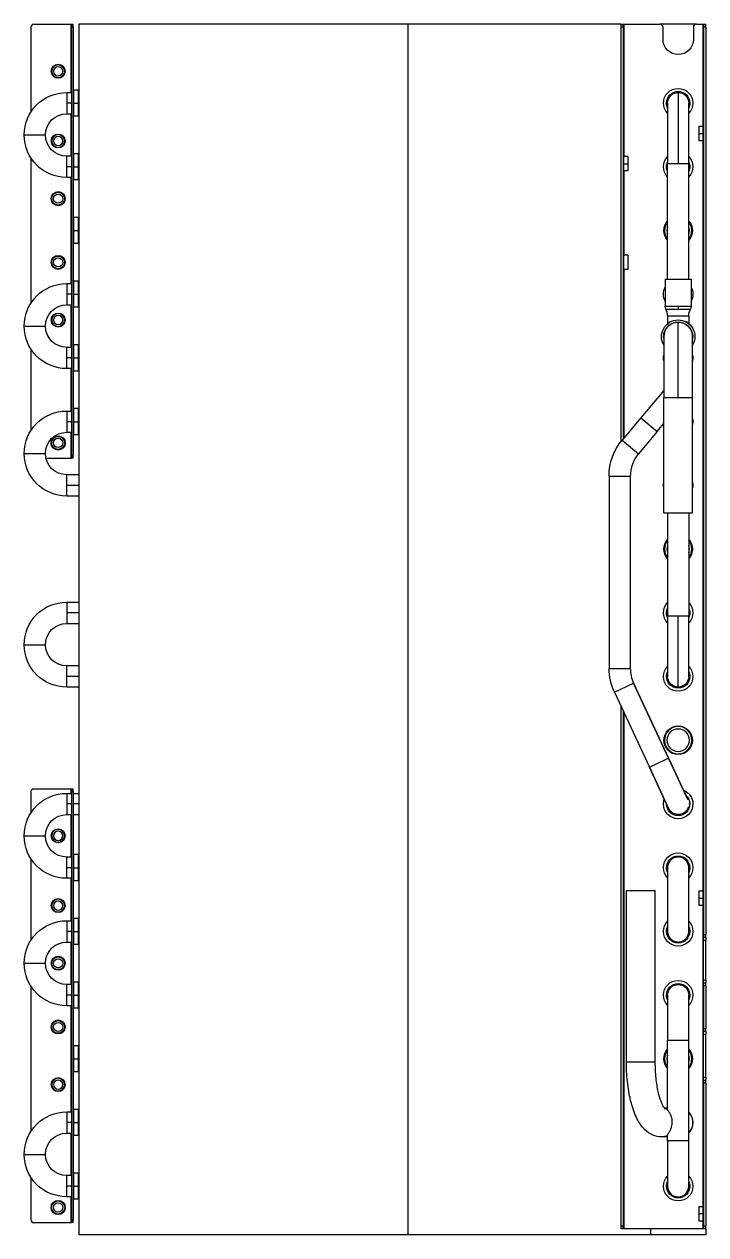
# Model space of a CAD drawing. Header units: millimetres. Extents: x 937859 to 970574, y 987894 to 996517.
# Drawn here: x 961294.5 to 961519.2, y 992176.9 to 992575.9 of the extents above; entities that cross this region are included whole.
import ezdxf

# ---------------------------------------------------------------- set-up
doc = ezdxf.new("R2010")
doc.units = ezdxf.units.MM
doc.header["$LTSCALE"] = 0.5
doc.layers.add('MD_Visible', color=7, linetype='Continuous', lineweight=25)
doc.layers.add('MD_Visible Narrow', color=7, linetype='Continuous', lineweight=25)

msp = doc.modelspace()

# ---------------------------------------------------------------- linework, layer by layer
at = {"layer": 'MD_Visible', "extrusion": (0, 1, 0)}
for p, q in [((961296.681, 992574.939), (961296.681, 992546.962)), ((961297.681, 992575.939), (961309.881, 992575.939)), ((961309.881, 992575.939), (961310.081, 992575.939)), ((961310.081, 992575.939), (961310.681, 992575.939)), ((961310.081, 992575.939), (961310.081, 992574.939)), ((961310.081, 992574.939), (961310.081, 992433.939)), ((961310.681, 992574.939), (961310.681, 992575.939)), ((961310.681, 992574.939), (961310.681, 992433.939)), ((961312.487, 992575.939), (961312.487, 992176.939)), ((961420.987, 992575.939), (961312.487, 992575.939)), ((961491.187, 992575.939), (961420.987, 992575.939)), ((961491.187, 992575.939), (961491.187, 992574.939)), ((961491.187, 992575.939), (961491.987, 992575.939)), ((961491.187, 992574.939), (961491.187, 992438.339)), ((961491.987, 992574.939), (961491.987, 992575.939)), ((961491.987, 992575.939), (961492.187, 992575.939)), ((961491.987, 992574.939), (961491.987, 992439.313)), ((961492.187, 992575.939), (961504.087, 992575.939)), ((961516.087, 992575.939), (961504.087, 992575.939)), ((961505.087, 992570.939), (961505.087, 992574.939)), ((961515.087, 992574.939), (961515.087, 992570.939)), ((961516.087, 992575.939), (961518.187, 992575.939)), ((961518.187, 992575.939), (961518.387, 992575.939)), ((961518.387, 992575.939), (961518.387, 992574.939)), ((961518.387, 992575.939), (961519.187, 992575.939)), ((961518.387, 992574.939), (961518.387, 992275.939)), ((961519.187, 992574.939), (961519.187, 992575.939)), ((961519.187, 992574.939), (961519.187, 992275.939)), ((961308.487, 992553.439), (961310.081, 992553.439)), ((961312.381, 992554.239), (961310.881, 992554.239)), ((961312.381, 992549.939), (961312.381, 992554.239)), ((961312.381, 992553.439), (961312.487, 992553.439)), ((961312.381, 992545.639), (961312.381, 992549.939)), ((961506.587, 992549.939), (961506.587, 992529.939)), ((961513.587, 992529.939), (961513.587, 992549.939)), ((961308.487, 992546.439), (961310.081, 992546.439)), ((961312.381, 992545.639), (961310.881, 992545.639)), ((961312.381, 992546.439), (961312.487, 992546.439)), ((961516.887, 992542.289), (961516.887, 992539.939)), ((961516.887, 992542.289), (961518.187, 992542.289)), ((961516.887, 992539.939), (961516.887, 992537.589)), ((961516.887, 992537.589), (961518.187, 992537.589)), ((961312.381, 992533.239), (961310.881, 992533.239)), ((961312.381, 992528.939), (961312.381, 992533.239)), ((961296.681, 992531.916), (961296.681, 992483.962)), ((961310.081, 992532.439), (961308.487, 992532.439)), ((961312.487, 992532.439), (961312.381, 992532.439)), ((961312.381, 992524.639), (961312.381, 992528.939)), ((961493.487, 992532.289), (961492.187, 992532.289)), ((961493.487, 992532.289), (961493.487, 992529.939)), ((961493.487, 992529.939), (961493.487, 992527.589)), ((961506.587, 992491.939), (961506.587, 992529.939)), ((961513.587, 992491.939), (961513.587, 992529.939)), ((961310.081, 992525.439), (961308.487, 992525.439)), ((961312.381, 992524.639), (961310.881, 992524.639)), ((961312.487, 992525.439), (961312.381, 992525.439)), ((961493.487, 992527.589), (961492.187, 992527.589)), ((961312.381, 992512.239), (961310.881, 992512.239)), ((961312.381, 992507.939), (961312.381, 992512.239)), ((961312.381, 992503.639), (961312.381, 992507.939)), ((961312.381, 992503.639), (961310.881, 992503.639)), ((961493.487, 992499.789), (961492.187, 992499.789)), ((961493.487, 992499.789), (961493.487, 992495.089)), ((961493.487, 992495.089), (961492.187, 992495.089)), ((961308.487, 992490.439), (961310.081, 992490.439)), ((961312.381, 992491.239), (961310.881, 992491.239)), ((961312.381, 992486.939), (961312.381, 992491.239)), ((961312.381, 992490.439), (961312.487, 992490.439)), ((961505.837, 992491.939), (961505.837, 992482.957)), ((961505.837, 992491.939), (961514.337, 992491.939)), ((961514.337, 992491.939), (961514.337, 992482.957)), ((961312.381, 992482.639), (961312.381, 992486.939)), ((961308.487, 992483.439), (961310.081, 992483.439)), ((961312.381, 992482.639), (961310.881, 992482.639)), ((961312.381, 992483.439), (961312.487, 992483.439)), ((961506.587, 992479.805), (961506.587, 992477.195)), ((961512.877, 992477.786), (961512.877, 992477.786)), ((961513.587, 992479.805), (961513.587, 992477.195)), ((961505.327, 992472.939), (961505.327, 992452.939)), ((961514.847, 992452.939), (961514.847, 992472.939)), ((961296.681, 992468.916), (961296.681, 992441.962)), ((961310.081, 992469.439), (961308.487, 992469.439)), ((961312.381, 992470.239), (961310.881, 992470.239)), ((961312.381, 992465.939), (961312.381, 992470.239)), ((961312.487, 992469.439), (961312.381, 992469.439)), ((961312.381, 992461.639), (961312.381, 992465.939)), ((961310.081, 992462.439), (961308.487, 992462.439)), ((961312.381, 992461.639), (961310.881, 992461.639)), ((961312.487, 992462.439), (961312.381, 992462.439)), ((961505.327, 992455.211), (961497.764, 992446.198)), ((961505.327, 992455.211), (961497.764, 992446.198)), ((961505.327, 992414.939), (961505.327, 992452.939)), ((961514.847, 992414.939), (961514.847, 992452.939)), ((961312.381, 992449.239), (961310.881, 992449.239)), ((961312.381, 992444.939), (961312.381, 992449.239)), ((961308.487, 992448.439), (961310.081, 992448.439)), ((961312.381, 992448.439), (961312.487, 992448.439)), ((961312.381, 992440.639), (961312.381, 992444.939)), ((961497.764, 992446.198), (961491.632, 992438.89)), ((961497.764, 992446.198), (961491.632, 992438.89)), ((961308.487, 992441.439), (961310.081, 992441.439)), ((961312.381, 992441.439), (961312.487, 992441.439)), ((961503.127, 992441.698), (961496.994, 992434.39)), ((961503.127, 992441.698), (961496.994, 992434.39)), ((961503.127, 992441.698), (961505.327, 992444.321)), ((961503.127, 992441.698), (961505.327, 992444.321)), ((961312.381, 992440.639), (961310.881, 992440.639)), ((961301.65, 992432.939), (961309.881, 992432.939)), ((961309.881, 992432.939), (961310.081, 992432.939)), ((961310.081, 992433.939), (961310.081, 992432.939)), ((961310.681, 992432.939), (961310.081, 992432.939)), ((961310.681, 992432.939), (961310.681, 992433.939)), ((961312.487, 992427.439), (961308.487, 992427.439)), ((961487.304, 992426.998), (961487.304, 992363.618)), ((961494.304, 992426.998), (961494.304, 992363.618)), ((961312.487, 992420.439), (961308.487, 992420.439)), ((961505.327, 992414.939), (961514.847, 992414.939)), ((961506.587, 992414.939), (961506.587, 992380.939)), ((961513.587, 992414.939), (961513.587, 992380.939)), ((961308.487, 992385.439), (961312.487, 992385.439)), ((961506.587, 992380.939), (961506.587, 992360.939)), ((961513.587, 992360.939), (961513.587, 992380.939)), ((961308.487, 992378.439), (961312.487, 992378.439)), ((961312.487, 992364.439), (961308.487, 992364.439)), ((961312.487, 992357.439), (961308.487, 992357.439)), ((961495.381, 992358.758), (961506.92, 992334.013)), ((961489.037, 992355.8), (961500.576, 992331.054)), ((961491.187, 992351.188), (961491.187, 992179.939)), ((961491.987, 992349.473), (961491.987, 992179.939)), ((961513.259, 992320.418), (961506.92, 992334.013)), ((961500.576, 992331.054), (961506.915, 992317.46)), ((961296.681, 992322.939), (961296.681, 992315.962)), ((961297.681, 992323.939), (961309.881, 992323.939)), ((961308.487, 992322.439), (961310.081, 992322.439)), ((961309.881, 992323.939), (961310.081, 992323.939)), ((961310.081, 992323.939), (961310.681, 992323.939)), ((961310.081, 992323.939), (961310.081, 992322.939)), ((961310.081, 992322.939), (961310.081, 992181.939)), ((961310.681, 992322.939), (961310.681, 992323.939)), ((961310.681, 992322.939), (961310.681, 992181.939)), ((961310.681, 992322.439), (961312.487, 992322.439)), ((961308.487, 992315.439), (961310.081, 992315.439)), ((961310.681, 992315.439), (961312.487, 992315.439)), ((961310.081, 992301.439), (961308.487, 992301.439)), ((961312.381, 992302.239), (961310.881, 992302.239)), ((961312.381, 992297.939), (961312.381, 992302.239)), ((961312.487, 992301.439), (961312.381, 992301.439)), ((961296.681, 992300.916), (961296.681, 992273.962)), ((961312.381, 992293.639), (961312.381, 992297.939)), ((961506.587, 992297.938), (961506.587, 992276.94)), ((961513.587, 992276.94), (961513.587, 992297.938)), ((961310.081, 992294.439), (961308.487, 992294.439)), ((961312.381, 992293.639), (961310.881, 992293.639)), ((961312.487, 992294.439), (961312.381, 992294.439)), ((961493.015, 992290.439), (961502.535, 992290.439)), ((961493.015, 992233.939), (961493.015, 992290.439)), ((961502.535, 992233.939), (961502.535, 992290.439)), ((961516.887, 992290.289), (961516.887, 992287.939)), ((961516.887, 992290.289), (961518.187, 992290.289)), ((961516.887, 992287.939), (961516.887, 992285.589)), ((961516.887, 992285.589), (961518.187, 992285.589)), ((961312.381, 992281.239), (961310.881, 992281.239)), ((961312.381, 992276.939), (961312.381, 992281.239)), ((961308.487, 992280.439), (961310.081, 992280.439)), ((961312.381, 992280.439), (961312.487, 992280.439)), ((961308.487, 992273.439), (961310.081, 992273.439)), ((961312.381, 992272.639), (961312.381, 992276.939)), ((961312.381, 992273.439), (961312.487, 992273.439)), ((961518.387, 992275.939), (961518.387, 992274.939)), ((961518.387, 992273.939), (961518.387, 992274.939)), ((961519.187, 992274.939), (961518.387, 992274.939)), ((961518.387, 992260.939), (961518.387, 992273.939)), ((961519.187, 992274.939), (961519.187, 992275.939)), ((961519.187, 992274.939), (961519.187, 992273.939)), ((961519.187, 992260.939), (961519.187, 992273.939)), ((961312.381, 992272.639), (961310.881, 992272.639)), ((961296.681, 992258.916), (961296.681, 992210.962)), ((961310.081, 992259.439), (961308.487, 992259.439)), ((961312.381, 992260.239), (961310.881, 992260.239)), ((961312.381, 992255.939), (961312.381, 992260.239)), ((961312.487, 992259.439), (961312.381, 992259.439)), ((961518.387, 992259.939), (961518.387, 992260.939)), ((961518.387, 992259.939), (961518.387, 992258.939)), ((961518.387, 992259.939), (961519.187, 992259.939)), ((961518.387, 992258.939), (961518.387, 992244.939)), ((961519.187, 992260.939), (961519.187, 992259.939)), ((961519.187, 992258.939), (961519.187, 992259.939)), ((961519.187, 992258.939), (961519.187, 992244.939)), ((961312.381, 992251.639), (961312.381, 992255.939)), ((961506.587, 992255.939), (961506.587, 992240.939)), ((961513.587, 992240.939), (961513.587, 992255.939)), ((961310.081, 992252.439), (961308.487, 992252.439)), ((961312.381, 992251.639), (961310.881, 992251.639)), ((961312.487, 992252.439), (961312.381, 992252.439)), ((961518.387, 992244.939), (961518.387, 992243.939)), ((961518.387, 992242.939), (961518.387, 992243.939)), ((961519.187, 992243.939), (961518.387, 992243.939)), ((961518.387, 992228.939), (961518.387, 992242.939)), ((961519.187, 992243.939), (961519.187, 992244.939)), ((961519.187, 992243.939), (961519.187, 992242.939)), ((961519.187, 992228.939), (961519.187, 992242.939)), ((961312.381, 992239.239), (961310.881, 992239.239)), ((961312.381, 992234.939), (961312.381, 992239.239)), ((961506.587, 992218.109), (961506.587, 992240.939)), ((961513.587, 992207.939), (961513.587, 992240.939)), ((961312.381, 992230.639), (961312.381, 992234.939)), ((961312.381, 992230.639), (961310.881, 992230.639)), ((961518.387, 992227.939), (961518.387, 992228.939)), ((961518.387, 992227.939), (961518.387, 992226.939)), ((961518.387, 992227.939), (961519.187, 992227.939)), ((961518.387, 992226.939), (961518.387, 992179.939)), ((961519.187, 992228.939), (961519.187, 992227.939)), ((961519.187, 992226.939), (961519.187, 992227.939)), ((961519.187, 992226.939), (961519.187, 992179.939)), ((961308.487, 992217.439), (961310.081, 992217.439)), ((961312.381, 992218.239), (961310.881, 992218.239)), ((961312.381, 992213.939), (961312.381, 992218.239)), ((961312.381, 992217.439), (961312.487, 992217.439)), ((961506.587, 992218.699), (961505.512, 992218.699)), ((961312.381, 992209.639), (961312.381, 992213.939)), ((961308.487, 992210.439), (961310.081, 992210.439)), ((961312.381, 992209.639), (961310.881, 992209.639)), ((961312.381, 992210.439), (961312.487, 992210.439)), ((961506.587, 992207.939), (961506.587, 992209.787)), ((961506.587, 992209.179), (961504.615, 992209.179)), ((961506.587, 992207.939), (961506.587, 992192.939)), ((961513.587, 992192.939), (961513.587, 992207.939)), ((961296.681, 992195.916), (961296.681, 992181.939)), ((961310.081, 992196.439), (961308.487, 992196.439)), ((961312.381, 992197.239), (961310.881, 992197.239)), ((961312.381, 992192.939), (961312.381, 992197.239)), ((961312.487, 992196.439), (961312.381, 992196.439)), ((961310.081, 992189.439), (961308.487, 992189.439)), ((961312.381, 992188.639), (961312.381, 992192.939)), ((961312.487, 992189.439), (961312.381, 992189.439)), ((961312.381, 992188.639), (961310.881, 992188.639)), ((961516.887, 992186.289), (961516.887, 992183.939)), ((961516.887, 992186.289), (961518.187, 992186.289)), ((961310.081, 992181.939), (961310.081, 992180.939)), ((961310.681, 992180.939), (961310.681, 992181.939)), ((961516.887, 992183.939), (961516.887, 992181.589)), ((961516.887, 992181.589), (961518.187, 992181.589)), ((961297.681, 992180.939), (961309.881, 992180.939)), ((961309.881, 992180.939), (961310.081, 992180.939)), ((961310.681, 992180.939), (961310.081, 992180.939)), ((961491.187, 992179.939), (961491.187, 992178.939)), ((961491.987, 992178.939), (961491.187, 992178.939)), ((961491.987, 992178.939), (961491.987, 992179.939)), ((961492.187, 992178.939), (961491.987, 992178.939)), ((961518.187, 992178.939), (961492.187, 992178.939)), ((961500.987, 992178.939), (961500.987, 992176.939)), ((961518.387, 992178.939), (961518.187, 992178.939)), ((961518.387, 992179.939), (961518.387, 992178.939)), ((961519.187, 992178.939), (961518.387, 992178.939)), ((961519.187, 992178.939), (961519.187, 992179.939)), ((961519.187, 992178.939), (961519.187, 992176.939)), ((961420.987, 992176.939), (961312.487, 992176.939)), ((961500.987, 992176.939), (961420.987, 992176.939)), ((961519.187, 992176.939), (961500.987, 992176.939))]:
    msp.add_line(p, q, dxfattribs=at)
at = {"layer": 'MD_Visible'}
for centre, radius, start, end in [((961297.681, 992574.939), 1, 90, 180), ((961504.087, 992574.939), 1, 0, 90), ((961516.087, 992574.939), 1, 90, 180), ((961305.681, 992560.439), 2.1, 90, 270), ((961305.681, 992560.439), 1.5, 90, 270), ((961305.681, 992560.439), 2.1, 270, 90), ((961305.681, 992560.439), 1.5, 270, 90), ((961305.681, 992537.439), 2.1, 90, 270), ((961305.681, 992537.439), 1.5, 90, 270), ((961305.681, 992537.439), 2.1, 270, 90), ((961305.681, 992537.439), 1.5, 270, 90), ((961510.087, 992507.939), 4.5, 141.05756, 218.94244), ((961510.087, 992507.939), 3.7, 161.07536, 198.92464), ((961510.087, 992507.939), 4.5, 321.05756, 38.94244), ((961510.087, 992507.939), 3.7, 341.07536, 18.92464), ((961501.587, 992479.805), 5, 0, 26.7655), ((961305.681, 992478.439), 2.1, 90, 270), ((961305.681, 992478.439), 1.5, 90, 270), ((961305.681, 992478.439), 2.1, 270, 90), ((961305.681, 992478.439), 1.5, 270, 90), ((961510.087, 992472.939), 4.76, 90, 180), ((961510.087, 992472.939), 4.76, 0, 90), ((961505.804, 992426.998), 11.5, 140, 180), ((961505.804, 992426.998), 11.5, 140, 180), ((961510.087, 992402.939), 4.5, 141.05756, 218.94244), ((961510.087, 992402.939), 4.5, 321.05756, 38.94244), ((961510.087, 992402.939), 3.7, 161.07536, 198.92464), ((961510.087, 992402.939), 3.7, 341.07536, 18.92464), ((961505.804, 992363.618), 11.5, 180, 205), ((961510.087, 992339.939), 4.5, 90, 270), ((961510.087, 992339.939), 3.7, 90, 270), ((961510.087, 992339.939), 4.5, 270, 90), ((961510.087, 992339.939), 3.7, 270, 90), ((961297.681, 992322.939), 1, 90, 180), ((961305.681, 992308.439), 2.1, 90, 270), ((961305.681, 992308.439), 1.5, 90, 270), ((961305.681, 992308.439), 2.1, 270, 90), ((961305.681, 992308.439), 1.5, 270, 90), ((961305.681, 992285.439), 2.1, 90, 270), ((961305.681, 992285.439), 1.5, 90, 270), ((961305.681, 992285.439), 2.1, 270, 90), ((961305.681, 992285.439), 1.5, 270, 90), ((961510.087, 992234.939), 4.5, 141.05756, 218.94244), ((961510.087, 992234.939), 4.5, 321.05756, 38.94244), ((961510.087, 992234.939), 3.7, 161.07536, 198.92464), ((961510.087, 992234.939), 3.7, 341.07536, 18.92464), ((961305.681, 992226.439), 2.1, 90, 270), ((961305.681, 992226.439), 1.5, 90, 270), ((961305.681, 992226.439), 2.1, 270, 90), ((961305.681, 992226.439), 1.5, 270, 90), ((961510.087, 992192.939), 3.5, 180, 0), ((961297.681, 992181.939), 1, 180, 270)]:
    msp.add_arc(centre, radius, start, end, dxfattribs=at)
at = {"layer": 'MD_Visible', "extrusion": (-2.39831e-16, 5.3839e-42, -1)}
for centre, radius, start, end in [((-961510.087, 992570.939), 5, 180, 0), ((-961305.681, 992518.439), 2.108, 270, 90), ((-961305.681, 992518.439), 2.108, 90, 270), ((-961305.681, 992518.439), 1.508, 270, 90), ((-961305.681, 992518.439), 1.508, 90, 270), ((-961305.681, 992497.439), 2.1, 270, 90), ((-961305.681, 992497.439), 1.5, 270, 90), ((-961305.681, 992497.439), 2.1, 90, 270), ((-961305.681, 992497.439), 1.5, 90, 270), ((-961305.681, 992437.939), 2.15, 270, 90), ((-961305.681, 992437.939), 1.55, 270, 90), ((-961305.681, 992437.939), 2.15, 90, 270), ((-961305.681, 992437.939), 1.55, 90, 270), ((-961305.681, 992266.439), 2.108, 270, 90), ((-961305.681, 992266.439), 1.508, 270, 90), ((-961305.681, 992266.439), 2.108, 90, 270), ((-961305.681, 992266.439), 1.508, 90, 270), ((-961305.681, 992245.439), 2.1, 270, 90), ((-961305.681, 992245.439), 1.5, 270, 90), ((-961305.681, 992245.439), 2.1, 90, 270), ((-961305.681, 992245.439), 1.5, 90, 270), ((-961305.681, 992185.939), 2.15, 270, 90), ((-961305.681, 992185.939), 1.55, 270, 90), ((-961305.681, 992185.939), 2.15, 90, 270), ((-961305.681, 992185.939), 1.55, 90, 270)]:
    msp.add_arc(centre, radius, start, end, dxfattribs=at)
at = {"layer": 'MD_Visible', "extrusion": (-2.39831e-16, 5.38682e-42, -1)}
for centre, radius, start, end in [((-961308.487, 992539.439), 14, 0, 90), ((-961510.087, 992549.939), 4.85, 0, 180), ((-961510.087, 992549.939), 3.846, 0, 180), ((-961510.087, 992549.939), 4.85, 316.19083, 0), ((-961510.087, 992549.939), 3.846, 335.51338, 0), ((-961510.087, 992549.939), 3.846, 180, 204.48662), ((-961510.087, 992549.939), 4.85, 180, 223.80917), ((-961308.487, 992539.439), 7, 0, 90), ((-961308.487, 992539.439), 14, 270, 0), ((-961308.487, 992539.439), 7, 270, 0), ((-961510.087, 992528.939), 4.85, 0, 43.80917), ((-961510.087, 992528.939), 4.85, 316.19083, 0), ((-961510.087, 992528.939), 3.846, 0, 24.48662), ((-961510.087, 992528.939), 3.846, 335.51338, 0), ((-961510.087, 992528.939), 4.85, 136.19083, 180), ((-961510.087, 992528.939), 3.846, 155.51338, 180), ((-961510.087, 992528.939), 3.846, 180, 204.48662), ((-961510.087, 992528.939), 4.85, 180, 223.80917), ((-961308.487, 992476.439), 14, 0, 90), ((-961510.087, 992486.939), 4.85, 0, 28.80214), ((-961510.087, 992486.939), 4.85, 151.19786, 180), ((-961510.087, 992486.939), 4.85, 331.19786, 0), ((-961510.087, 992486.939), 4.85, 180, 208.80214), ((-961308.487, 992476.439), 7, 0, 90), ((-961518.587, 992479.805), 5, 0, 26.7655), ((-961510.087, 992472.939), 5.51, 329.7555, 90), ((-961510.087, 992472.939), 4.8, 352.598, 90), ((-961510.087, 992472.939), 5.51, 90, 210.2445), ((-961510.087, 992472.939), 4.8, 90, 187.402), ((-961308.487, 992476.439), 14, 270, 0), ((-961308.487, 992476.439), 7, 270, 0), ((-961510.087, 992465.939), 4.85, 0, 11.05508), ((-961510.087, 992465.939), 4.85, 348.94492, 0), ((-961510.087, 992465.939), 4.85, 168.94492, 180), ((-961510.087, 992465.939), 4.85, 180, 191.05508), ((-961308.487, 992434.439), 14, 0, 90), ((-961510.087, 992444.939), 4.85, 168.94492, 180), ((-961510.087, 992444.939), 4.85, 180, 191.05508), ((-961308.487, 992434.439), 7, 0, 90), ((-961510.087, 992444.939), 4.85, 348.94492, 352.0634), ((-961308.487, 992434.439), 14, 270, 0), ((-961308.487, 992434.439), 7, 270, 0), ((-961510.087, 992423.939), 4.85, 0, 11.05508), ((-961510.087, 992423.939), 4.85, 168.94492, 180), ((-961510.087, 992423.939), 4.85, 348.94492, 0), ((-961510.087, 992423.939), 4.85, 180, 191.05508), ((-961308.487, 992371.439), 14, 0, 90), ((-961510.087, 992381.939), 4.85, 0, 43.80917), ((-961510.087, 992381.939), 4.85, 136.19083, 180), ((-961510.087, 992381.939), 4.85, 316.19083, 0), ((-961510.087, 992381.939), 3.846, 0, 24.48662), ((-961510.087, 992381.939), 3.846, 335.51338, 0), ((-961510.087, 992381.939), 3.846, 155.51338, 180), ((-961510.087, 992381.939), 3.846, 180, 204.48662), ((-961510.087, 992381.939), 4.85, 180, 223.80917), ((-961308.487, 992371.439), 7, 0, 90), ((-961308.487, 992371.439), 14, 270, 0), ((-961308.487, 992371.439), 7, 270, 0), ((-961510.087, 992360.939), 4.85, 0, 43.80917), ((-961510.087, 992360.939), 4.85, 180, 0), ((-961510.087, 992360.939), 3.846, 0, 24.48662), ((-961510.087, 992360.939), 3.846, 180, 0), ((-961510.087, 992360.939), 4.85, 136.19083, 180), ((-961510.087, 992360.939), 3.846, 155.51338, 180), ((-961308.487, 992308.439), 14, 0, 90), ((-961510.087, 992318.939), 4.85, 111.19083, 180), ((-961510.087, 992318.939), 3.846, 130.51338, 180), ((-961510.087, 992318.939), 4.85, 0, 18.80917), ((-961510.087, 992318.939), 4.85, 180, 0), ((-961510.087, 992318.939), 3.846, 180, 359.48662), ((-961308.487, 992308.439), 7, 0, 90), ((-961308.487, 992308.439), 14, 270, 0), ((-961308.487, 992308.439), 7, 270, 0), ((-961510.087, 992297.939), 4.85, 0, 180), ((-961510.087, 992297.939), 3.846, 0, 180), ((-961510.087, 992297.939), 4.85, 316.19083, 0), ((-961510.087, 992297.939), 3.846, 335.51338, 0), ((-961510.087, 992297.939), 3.846, 180, 204.48662), ((-961510.087, 992297.939), 4.85, 180, 223.80917), ((-961308.487, 992266.439), 14, 0, 90), ((-961510.087, 992276.939), 4.85, 0, 43.80917), ((-961510.087, 992276.939), 3.846, 0, 24.48662), ((-961510.087, 992276.939), 4.85, 136.19083, 180), ((-961510.087, 992276.939), 3.846, 155.51338, 180), ((-961308.487, 992266.439), 7, 0, 90), ((-961510.087, 992276.939), 4.85, 180, 0), ((-961510.087, 992276.939), 3.846, 180, 0), ((-961308.487, 992266.439), 14, 270, 0), ((-961308.487, 992266.439), 7, 270, 0), ((-961510.087, 992255.939), 4.85, 0, 180), ((-961510.087, 992255.939), 3.846, 0, 180), ((-961510.087, 992255.939), 4.85, 316.19083, 0), ((-961510.087, 992255.939), 3.846, 335.51338, 0), ((-961510.087, 992255.939), 3.846, 180, 204.48662), ((-961510.087, 992255.939), 4.85, 180, 223.80917), ((-961308.487, 992203.439), 14, 0, 90), ((-961510.087, 992213.939), 4.85, 136.19083, 180), ((-961510.087, 992213.939), 4.85, 180, 223.80917), ((-961308.487, 992203.439), 7, 0, 90), ((-961308.487, 992203.439), 14, 270, 0), ((-961308.487, 992203.439), 7, 270, 0), ((-961510.087, 992192.939), 4.85, 0, 43.80917), ((-961510.087, 992192.939), 3.846, 0, 24.48662), ((-961510.087, 992192.939), 4.85, 136.19083, 180), ((-961510.087, 992192.939), 3.846, 155.51338, 180), ((-961510.087, 992192.939), 4.85, 180, 0), ((-961510.087, 992192.939), 3.846, 180, 0)]:
    msp.add_arc(centre, radius, start, end, dxfattribs=at)
at = {"layer": 'MD_Visible', "extrusion": (-2.39831e-16, 9.30614e-107, -1)}
for centre, start, end in [((-961310.881, 992554.439), 270, 0), ((-961310.881, 992545.439), 0, 90), ((-961518.187, 992542.489), 180, 270), ((-961518.187, 992537.389), 90, 180), ((-961310.881, 992533.439), 270, 0), ((-961492.187, 992532.489), 270, 0), ((-961310.881, 992524.439), 0, 90), ((-961492.187, 992527.389), 0, 90), ((-961310.881, 992512.439), 270, 0), ((-961310.881, 992503.439), 0, 90), ((-961492.187, 992499.989), 270, 0), ((-961492.187, 992494.889), 0, 90), ((-961310.881, 992491.439), 270, 0), ((-961310.881, 992482.439), 0, 90), ((-961310.881, 992470.439), 270, 0), ((-961310.881, 992461.439), 0, 90), ((-961310.881, 992449.439), 270, 0), ((-961310.881, 992440.439), 0, 90), ((-961310.881, 992302.439), 270, 0), ((-961310.881, 992293.439), 0, 90), ((-961518.187, 992290.489), 180, 270), ((-961518.187, 992285.389), 90, 180), ((-961310.881, 992281.439), 270, 0), ((-961310.881, 992272.439), 0, 90), ((-961310.881, 992260.439), 270, 0), ((-961310.881, 992251.439), 0, 90), ((-961310.881, 992239.439), 270, 0), ((-961310.881, 992230.439), 0, 90), ((-961310.881, 992218.439), 270, 0), ((-961310.881, 992209.439), 0, 90), ((-961310.881, 992197.439), 270, 0), ((-961310.881, 992188.439), 0, 90), ((-961518.187, 992186.489), 180, 270), ((-961518.187, 992181.389), 90, 180)]:
    msp.add_arc(centre, 0.2, start, end, dxfattribs=at)
at = {"layer": 'MD_Visible', "extrusion": (-2.39831e-16, 0, -1)}
for centre, radius, start, end in [((-961510.087, 992549.939), 3.5, 0, 90), ((-961510.087, 992318.939), 3.5, 194.99983, 335), ((-961510.087, 992255.939), 3.5, 0, 180), ((-961510.087, 992213.939), 4.76, 137.33207, 222.66793)]:
    msp.add_arc(centre, radius, start, end, dxfattribs=at)
at = {"layer": 'MD_Visible', "extrusion": (-2.39831e-16, -4.81551e-73, -1)}
msp.add_arc((-961510.087, 992549.939), 3.5, 90, 180, dxfattribs=at)
at = {"layer": 'MD_Visible', "extrusion": (-2.39831e-16, 5.79328e-58, -1)}
msp.add_arc((-961507.837, 992482.957), 2, 333.2345, 0, dxfattribs=at)
at = {"layer": 'MD_Visible', "extrusion": (-2.39831e-16, 2.15779e-69, -1)}
msp.add_arc((-961512.337, 992482.957), 2, 180, 206.7655, dxfattribs=at)
at = {"layer": 'MD_Visible', "extrusion": (-2.39831e-16, 5.38793e-42, -1)}
msp.add_arc((-961505.804, 992426.998), 18.5, 0, 40, dxfattribs=at)
msp.add_arc((-961505.804, 992426.998), 18.5, 0, 40, dxfattribs=at)
at = {"layer": 'MD_Visible', "extrusion": (-2.39831e-16, 6.48856e-42, -1)}
msp.add_arc((-961505.804, 992363.618), 18.5, 335, 0, dxfattribs=at)
at = {"layer": 'MD_Visible', "extrusion": (-2.39831e-16, 1.07736e-41, -1)}
for start, end in [(270, 0), (180, 270)]:
    msp.add_arc((-961510.087, 992360.939), 3.5, start, end, dxfattribs=at)
at = {"layer": 'MD_Visible'}
for points, knots in [([(961504.615, 992209.179), (961503.593, 992209.179), (961502.583, 992209.412), (961500.683, 992210.238), (961499.839, 992210.866), (961498.008, 992212.648), (961497.197, 992213.903), (961495.721, 992216.847), (961495.104, 992218.588), (961494.098, 992222.395), (961493.715, 992224.458), (961493.186, 992228.778), (961493.041, 992231.033), (961493.016, 992233.511), (961493.015, 992233.725), (961493.015, 992233.939)], [3.1415927, 3.1415927, 3.1415927, 3.1415927, 3.2892332, 3.2892332, 3.4629873, 3.4629873, 3.7402218, 3.7402218, 4.0543811, 4.0543811, 4.3685403, 4.3685403, 4.6826996, 4.6826996, 4.712389, 4.712389, 4.712389, 4.712389]), ([(961505.788, 992218.361), (961505.788, 992218.361), (961505.786, 992218.363), (961505.749, 992218.397), (961505.603, 992218.552), (961505.202, 992219.172), (961504.932, 992219.678), (961504.343, 992221.094), (961504.023, 992222.062), (961503.422, 992224.422), (961503.151, 992225.852), (961502.735, 992229.014), (961502.6, 992230.759), (961502.541, 992232.998), (961502.535, 992233.468), (961502.535, 992233.939)], [3.4287768, 3.4287768, 3.4287768, 3.4287768, 3.4521686, 3.4521686, 3.6270098, 3.6270098, 3.8302641, 3.8302641, 4.0725551, 4.0725551, 4.3455002, 4.3455002, 4.6355313, 4.6355313, 4.712389, 4.712389, 4.712389, 4.712389])]:
    msp.add_open_spline(points, degree=3, knots=knots, dxfattribs=at)
at = {"layer": 'MD_Visible Narrow', "extrusion": (0, 1, 0)}
for p, q in [((961309.881, 992575.939), (961309.881, 992553.439)), ((961310.681, 992574.939), (961310.081, 992574.939)), ((961420.987, 992575.939), (961420.987, 992176.939)), ((961491.987, 992574.939), (961491.187, 992574.939)), ((961492.187, 992575.939), (961492.187, 992532.289)), ((961518.187, 992575.939), (961518.187, 992542.289)), ((961519.187, 992574.939), (961518.387, 992574.939)), ((961303.581, 992560.439), (961303.381, 992560.439)), ((961307.781, 992560.439), (961307.981, 992560.439)), ((961308.487, 992553.439), (961308.487, 992549.939)), ((961310.881, 992549.939), (961310.881, 992554.239)), ((961510.087, 992553.439), (961510.087, 992529.939)), ((961310.081, 992549.939), (961308.487, 992549.939)), ((961308.487, 992549.939), (961308.487, 992546.439)), ((961310.881, 992549.939), (961310.681, 992549.939)), ((961310.881, 992545.639), (961310.881, 992549.939)), ((961310.881, 992549.939), (961312.381, 992549.939)), ((961312.487, 992549.939), (961312.381, 992549.939)), ((961506.587, 992549.939), (961506.241, 992549.939)), ((961513.587, 992549.939), (961513.933, 992549.939)), ((961309.881, 992546.439), (961309.881, 992532.439)), ((961518.187, 992542.289), (961518.187, 992539.939)), ((961294.487, 992539.439), (961301.487, 992539.439)), ((961303.581, 992537.439), (961303.381, 992537.439)), ((961307.781, 992537.439), (961307.981, 992537.439)), ((961516.887, 992539.939), (961518.187, 992539.939)), ((961518.387, 992539.939), (961518.187, 992539.939)), ((961518.187, 992539.939), (961518.187, 992537.589)), ((961518.187, 992537.589), (961518.187, 992290.289)), ((961310.881, 992528.939), (961310.881, 992533.239)), ((961308.487, 992528.939), (961308.487, 992532.439)), ((961308.487, 992525.439), (961308.487, 992528.939)), ((961310.081, 992528.939), (961308.487, 992528.939)), ((961310.881, 992528.939), (961310.681, 992528.939)), ((961310.881, 992524.639), (961310.881, 992528.939)), ((961310.881, 992528.939), (961312.381, 992528.939)), ((961312.487, 992528.939), (961312.381, 992528.939)), ((961492.187, 992529.939), (961491.987, 992529.939)), ((961492.187, 992529.939), (961492.187, 992532.289)), ((961492.187, 992527.589), (961492.187, 992529.939)), ((961492.187, 992529.939), (961493.487, 992529.939)), ((961506.587, 992528.939), (961506.241, 992528.939)), ((961510.087, 992529.939), (961506.587, 992529.939)), ((961513.587, 992529.939), (961510.087, 992529.939)), ((961513.587, 992528.939), (961513.933, 992528.939)), ((961309.881, 992525.439), (961309.881, 992490.439)), ((961492.187, 992527.589), (961492.187, 992499.789)), ((961303.573, 992518.439), (961303.373, 992518.439)), ((961307.788, 992518.439), (961307.988, 992518.439)), ((961310.881, 992507.939), (961310.881, 992512.239)), ((961310.881, 992507.939), (961310.681, 992507.939)), ((961310.881, 992503.639), (961310.881, 992507.939)), ((961310.881, 992507.939), (961312.381, 992507.939)), ((961303.581, 992497.439), (961303.381, 992497.439)), ((961307.781, 992497.439), (961307.981, 992497.439)), ((961492.187, 992497.439), (961491.987, 992497.439)), ((961492.187, 992497.439), (961492.187, 992499.789)), ((961492.187, 992495.089), (961492.187, 992497.439)), ((961492.187, 992495.089), (961492.187, 992439.552)), ((961308.487, 992490.439), (961308.487, 992486.939)), ((961310.881, 992486.939), (961310.881, 992491.239)), ((961310.081, 992486.939), (961308.487, 992486.939)), ((961308.487, 992486.939), (961308.487, 992483.439)), ((961310.881, 992486.939), (961310.681, 992486.939)), ((961310.881, 992482.639), (961310.881, 992486.939)), ((961310.881, 992486.939), (961312.381, 992486.939)), ((961312.487, 992486.939), (961312.381, 992486.939)), ((961309.881, 992483.439), (961309.881, 992469.439)), ((961505.837, 992482.957), (961510.087, 992482.957)), ((961506.052, 992482.057), (961510.087, 992482.057)), ((961510.087, 992482.957), (961510.087, 992482.057)), ((961510.087, 992482.957), (961514.337, 992482.957)), ((961510.087, 992482.057), (961514.123, 992482.057)), ((961303.581, 992478.439), (961303.381, 992478.439)), ((961307.781, 992478.439), (961307.981, 992478.439)), ((961506.587, 992479.805), (961513.587, 992479.805)), ((961510.087, 992477.699), (961510.087, 992477.739)), ((961510.087, 992452.939), (961510.087, 992477.699)), ((961294.487, 992476.439), (961301.487, 992476.439)), ((961308.487, 992465.939), (961308.487, 992469.439)), ((961310.881, 992465.939), (961310.881, 992470.239)), ((961308.487, 992462.439), (961308.487, 992465.939)), ((961310.081, 992465.939), (961308.487, 992465.939)), ((961310.881, 992465.939), (961310.681, 992465.939)), ((961310.881, 992461.639), (961310.881, 992465.939)), ((961310.881, 992465.939), (961312.381, 992465.939)), ((961312.487, 992465.939), (961312.381, 992465.939)), ((961309.881, 992462.439), (961309.881, 992448.439)), ((961505.327, 992452.939), (961510.087, 992452.939)), ((961510.087, 992452.939), (961514.847, 992452.939)), ((961310.881, 992444.939), (961310.881, 992449.239)), ((961308.487, 992448.439), (961308.487, 992444.939)), ((961310.081, 992444.939), (961308.487, 992444.939)), ((961308.487, 992444.939), (961308.487, 992441.439)), ((961310.881, 992444.939), (961310.681, 992444.939)), ((961310.881, 992440.639), (961310.881, 992444.939)), ((961310.881, 992444.939), (961312.381, 992444.939)), ((961312.487, 992444.939), (961312.381, 992444.939)), ((961497.764, 992446.198), (961503.127, 992441.698)), ((961497.764, 992446.198), (961503.127, 992441.698)), ((961309.881, 992441.439), (961309.881, 992432.939)), ((961303.531, 992437.939), (961303.331, 992437.939)), ((961307.831, 992437.939), (961308.031, 992437.939)), ((961491.632, 992438.89), (961496.994, 992434.39)), ((961491.632, 992438.89), (961496.994, 992434.39)), ((961294.487, 992434.439), (961301.487, 992434.439)), ((961310.081, 992433.939), (961310.681, 992433.939)), ((961308.487, 992423.939), (961308.487, 992427.439)), ((961487.304, 992426.998), (961494.304, 992426.998)), ((961487.304, 992426.998), (961494.304, 992426.998)), ((961308.487, 992420.439), (961308.487, 992423.939)), ((961312.487, 992423.939), (961308.487, 992423.939)), ((961308.487, 992385.439), (961308.487, 992381.939)), ((961312.487, 992381.939), (961308.487, 992381.939)), ((961308.487, 992381.939), (961308.487, 992378.439)), ((961506.587, 992381.939), (961506.241, 992381.939)), ((961506.587, 992380.939), (961510.087, 992380.939)), ((961510.087, 992357.439), (961510.087, 992380.939)), ((961510.087, 992380.939), (961513.587, 992380.939)), ((961513.587, 992381.939), (961513.933, 992381.939)), ((961294.487, 992371.439), (961301.487, 992371.439)), ((961308.487, 992360.939), (961308.487, 992364.439)), ((961308.487, 992357.439), (961308.487, 992360.939)), ((961312.487, 992360.939), (961308.487, 992360.939)), ((961487.304, 992363.618), (961493.485, 992363.618)), ((961493.485, 992363.618), (961494.304, 992363.618)), ((961506.587, 992360.939), (961506.241, 992360.939)), ((961513.587, 992360.939), (961513.933, 992360.939)), ((961489.037, 992355.8), (961495.381, 992358.758)), ((961506.92, 992334.013), (961495.381, 992358.758)), ((961489.037, 992355.8), (961500.576, 992331.054)), ((961492.187, 992349.044), (961492.187, 992178.939)), ((961510.087, 992344.639), (961510.087, 992344.439)), ((961500.576, 992331.054), (961506.178, 992333.667)), ((961506.178, 992333.667), (961506.92, 992334.013)), ((961506.92, 992334.013), (961513.259, 992320.418)), ((961510.087, 992335.239), (961510.087, 992335.439)), ((961506.915, 992317.46), (961500.576, 992331.054)), ((961308.487, 992322.439), (961308.487, 992318.939)), ((961309.881, 992323.939), (961309.881, 992322.439)), ((961310.681, 992322.939), (961310.081, 992322.939)), ((961310.081, 992318.939), (961308.487, 992318.939)), ((961308.487, 992318.939), (961308.487, 992315.439)), ((961312.487, 992318.939), (961310.681, 992318.939)), ((961513.587, 992318.939), (961513.933, 992318.939)), ((961309.881, 992315.439), (961309.881, 992301.439)), ((961294.487, 992308.439), (961301.487, 992308.439)), ((961303.581, 992308.439), (961303.381, 992308.439)), ((961307.781, 992308.439), (961307.981, 992308.439)), ((961308.487, 992297.939), (961308.487, 992301.439)), ((961310.881, 992297.939), (961310.881, 992302.239)), ((961308.487, 992294.439), (961308.487, 992297.939)), ((961310.081, 992297.939), (961308.487, 992297.939)), ((961310.881, 992297.939), (961310.681, 992297.939)), ((961310.881, 992293.639), (961310.881, 992297.939)), ((961310.881, 992297.939), (961312.381, 992297.939)), ((961312.487, 992297.939), (961312.381, 992297.939)), ((961506.587, 992297.939), (961506.241, 992297.939)), ((961513.587, 992297.939), (961513.933, 992297.939)), ((961309.881, 992294.439), (961309.881, 992280.439)), ((961518.187, 992290.289), (961518.187, 992287.939)), ((961303.581, 992285.439), (961303.381, 992285.439)), ((961307.781, 992285.439), (961307.981, 992285.439)), ((961516.887, 992287.939), (961518.187, 992287.939)), ((961518.387, 992287.939), (961518.187, 992287.939)), ((961518.187, 992287.939), (961518.187, 992285.589)), ((961518.187, 992285.589), (961518.187, 992186.289)), ((961310.881, 992276.939), (961310.881, 992281.239)), ((961308.487, 992280.439), (961308.487, 992276.939)), ((961310.081, 992276.939), (961308.487, 992276.939)), ((961308.487, 992276.939), (961308.487, 992273.439)), ((961309.881, 992273.439), (961309.881, 992259.439)), ((961310.881, 992276.939), (961310.681, 992276.939)), ((961310.881, 992272.639), (961310.881, 992276.939)), ((961310.881, 992276.939), (961312.381, 992276.939)), ((961312.487, 992276.939), (961312.381, 992276.939)), ((961506.587, 992276.939), (961506.241, 992276.939)), ((961513.587, 992276.939), (961513.933, 992276.939)), ((961518.387, 992275.939), (961519.187, 992275.939)), ((961519.187, 992273.939), (961518.387, 992273.939)), ((961294.487, 992266.439), (961301.487, 992266.439)), ((961303.573, 992266.439), (961303.373, 992266.439)), ((961307.788, 992266.439), (961307.988, 992266.439)), ((961308.487, 992255.939), (961308.487, 992259.439)), ((961310.881, 992255.939), (961310.881, 992260.239)), ((961518.387, 992260.939), (961519.187, 992260.939)), ((961519.187, 992258.939), (961518.387, 992258.939)), ((961308.487, 992252.439), (961308.487, 992255.939)), ((961310.081, 992255.939), (961308.487, 992255.939)), ((961310.881, 992255.939), (961310.681, 992255.939)), ((961310.881, 992251.639), (961310.881, 992255.939)), ((961310.881, 992255.939), (961312.381, 992255.939)), ((961312.487, 992255.939), (961312.381, 992255.939)), ((961506.587, 992255.939), (961506.241, 992255.939)), ((961513.587, 992255.939), (961513.933, 992255.939)), ((961309.881, 992252.439), (961309.881, 992217.439)), ((961303.581, 992245.439), (961303.381, 992245.439)), ((961307.781, 992245.439), (961307.981, 992245.439)), ((961518.387, 992244.939), (961519.187, 992244.939)), ((961519.187, 992242.939), (961518.387, 992242.939)), ((961310.881, 992234.939), (961310.881, 992239.239)), ((961513.587, 992240.939), (961506.587, 992240.939)), ((961310.881, 992234.939), (961310.681, 992234.939)), ((961310.881, 992230.639), (961310.881, 992234.939)), ((961310.881, 992234.939), (961312.381, 992234.939)), ((961493.015, 992233.939), (961502.535, 992233.939)), ((961303.581, 992226.439), (961303.381, 992226.439)), ((961307.781, 992226.439), (961307.981, 992226.439)), ((961518.387, 992228.939), (961519.187, 992228.939)), ((961519.187, 992226.939), (961518.387, 992226.939)), ((961308.487, 992217.439), (961308.487, 992213.939)), ((961310.881, 992213.939), (961310.881, 992218.239)), ((961310.081, 992213.939), (961308.487, 992213.939)), ((961308.487, 992213.939), (961308.487, 992210.439)), ((961310.881, 992213.939), (961310.681, 992213.939)), ((961310.881, 992209.639), (961310.881, 992213.939)), ((961310.881, 992213.939), (961312.381, 992213.939)), ((961312.487, 992213.939), (961312.381, 992213.939)), ((961309.881, 992210.439), (961309.881, 992196.439)), ((961513.587, 992207.939), (961506.587, 992207.939)), ((961294.487, 992203.439), (961301.487, 992203.439)), ((961308.487, 992192.939), (961308.487, 992196.439)), ((961310.881, 992192.939), (961310.881, 992197.239)), ((961308.487, 992189.439), (961308.487, 992192.939)), ((961310.081, 992192.939), (961308.487, 992192.939)), ((961309.881, 992189.439), (961309.881, 992180.939)), ((961310.881, 992192.939), (961310.681, 992192.939)), ((961310.881, 992188.639), (961310.881, 992192.939)), ((961310.881, 992192.939), (961312.381, 992192.939)), ((961312.487, 992192.939), (961312.381, 992192.939)), ((961506.587, 992192.939), (961506.241, 992192.939)), ((961513.587, 992192.939), (961513.933, 992192.939)), ((961303.531, 992185.939), (961303.331, 992185.939)), ((961307.831, 992185.939), (961308.031, 992185.939)), ((961518.187, 992186.289), (961518.187, 992183.939)), ((961310.081, 992181.939), (961310.681, 992181.939)), ((961516.887, 992183.939), (961518.187, 992183.939)), ((961518.387, 992183.939), (961518.187, 992183.939)), ((961518.187, 992183.939), (961518.187, 992181.589)), ((961518.187, 992181.589), (961518.187, 992178.939)), ((961491.187, 992179.939), (961491.987, 992179.939)), ((961518.387, 992179.939), (961519.187, 992179.939))]:
    msp.add_line(p, q, dxfattribs=at)
at = {"layer": 'MD_Visible Narrow', "extrusion": (-2.39831e-16, 5.38554e-42, -1)}
for centre, start, end in [((-961305.681, 992560.439), 0, 180), ((-961305.681, 992560.439), 180, 0), ((-961305.681, 992537.439), 0, 180), ((-961305.681, 992537.439), 180, 0), ((-961305.681, 992497.439), 0, 180), ((-961305.681, 992497.439), 180, 0), ((-961305.681, 992478.439), 0, 180), ((-961305.681, 992478.439), 180, 0), ((-961305.681, 992308.439), 0, 180), ((-961305.681, 992308.439), 180, 0), ((-961305.681, 992285.439), 0, 180), ((-961305.681, 992285.439), 180, 0), ((-961305.681, 992245.439), 0, 180), ((-961305.681, 992245.439), 180, 0), ((-961305.681, 992226.439), 0, 180), ((-961305.681, 992226.439), 180, 0)]:
    msp.add_arc(centre, 2.3, start, end, dxfattribs=at)
at = {"layer": 'MD_Visible Narrow', "extrusion": (-2.39831e-16, 5.38608e-42, -1)}
for centre, start, end in [((-961305.681, 992518.439), 0, 180), ((-961305.681, 992518.439), 180, 0), ((-961305.681, 992266.439), 0, 180), ((-961305.681, 992266.439), 180, 0)]:
    msp.add_arc(centre, 2.308, start, end, dxfattribs=at)
at = {"layer": 'MD_Visible Narrow', "extrusion": (-2.39831e-16, 5.3839e-42, -1)}
for centre, start, end in [((-961510.087, 992507.939), 318.13169, 41.86831), ((-961510.087, 992507.939), 138.13169, 221.86831), ((-961510.087, 992402.939), 318.13169, 41.86831), ((-961510.087, 992402.939), 138.13169, 221.86831), ((-961510.087, 992339.939), 270, 90), ((-961510.087, 992339.939), 90, 270), ((-961510.087, 992234.939), 318.13169, 41.86831), ((-961510.087, 992234.939), 138.13169, 221.86831)]:
    msp.add_arc(centre, 4.7, start, end, dxfattribs=at)
at = {"layer": 'MD_Visible Narrow', "extrusion": (-2.39831e-16, 5.38551e-42, -1)}
for centre, start, end in [((-961305.681, 992437.939), 0, 180), ((-961305.681, 992437.939), 180, 0), ((-961305.681, 992185.939), 0, 180), ((-961305.681, 992185.939), 180, 0)]:
    msp.add_arc(centre, 2.35, start, end, dxfattribs=at)
at = {"layer": 'MD_Visible Narrow', "extrusion": (-2.39831e-16, 4.23893e-44, -1)}
msp.add_ellipse((961504.615, 992213.939), major_axis=(0, 4.76), ratio=0.9396926, start_param=0.2210865, end_param=0.4566521, dxfattribs=at)
at = {"layer": 'MD_Visible Narrow', "extrusion": (-2.39831e-16, -3.66019e-42, -1)}
msp.add_ellipse((961504.615, 992213.939), major_axis=(0, 4.76), ratio=0.9396926, start_param=2.6849406, end_param=3.1415927, dxfattribs=at)
at = {"layer": 'MD_Visible Narrow'}
for points, knots in [([(961507.642, 992477.876), (961507.528, 992477.862), (961507.421, 992477.837), (961507.323, 992477.797), (961507.132, 992477.718), (961506.983, 992477.589), (961506.87, 992477.406)], [0.40991634, 0.40991634, 0.40991634, 0.40991634, 0.5, 0.5, 0.5, 0.67640709, 0.67640709, 0.67640709, 0.67640709]), ([(961513.315, 992477.405), (961513.258, 992477.496), (961513.192, 992477.573), (961512.956, 992477.773), (961512.754, 992477.851), (961512.518, 992477.884)], [0.32155807, 0.32155807, 0.32155807, 0.32155807, 0.40966095, 0.40966095, 0.59380147, 0.59380147, 0.59380147, 0.59380147]), ([(961513.587, 992297.939), (961513.587, 992298.176), (961513.563, 992298.412), (961513.467, 992298.879), (961513.394, 992299.108), (961513.119, 992299.744), (961512.861, 992300.12), (961512.213, 992300.755), (961511.83, 992301.007), (961510.988, 992301.351), (961510.537, 992301.439), (961509.625, 992301.437), (961509.173, 992301.347), (961508.327, 992300.998), (961507.942, 992300.741), (961507.292, 992300.093), (961507.033, 992299.708), (961506.679, 992298.857), (961506.587, 992298.4), (961506.587, 992297.939)], [-1.1026485, -1.1026485, -1.1026485, -1.1026485, -1.0316139, -1.0316139, -0.9596053, -0.9596053, -0.823834, -0.823834, -0.6875888, -0.6875888, -0.5509588, -0.5509588, -0.4139622, -0.4139622, -0.2765229, -0.2765229, -0.1385178, -0.1385178, -0.0001131, -0.0001131, -0.0001131, -0.0001131]), ([(961506.587, 992276.939), (961506.587, 992276.702), (961506.611, 992276.466), (961506.708, 992275.999), (961506.78, 992275.769), (961507.055, 992275.134), (961507.314, 992274.757), (961507.961, 992274.123), (961508.344, 992273.871), (961509.187, 992273.527), (961509.638, 992273.439), (961510.55, 992273.441), (961511.002, 992273.531), (961511.847, 992273.88), (961512.232, 992274.137), (961512.883, 992274.784), (961513.142, 992275.17), (961513.496, 992276.021), (961513.587, 992276.478), (961513.587, 992276.939)], [-1.1026485, -1.1026485, -1.1026485, -1.1026485, -1.0316139, -1.0316139, -0.9596053, -0.9596053, -0.823834, -0.823834, -0.6875888, -0.6875888, -0.5509588, -0.5509588, -0.4139622, -0.4139622, -0.2765229, -0.2765229, -0.1385178, -0.1385178, -0.0001131, -0.0001131, -0.0001131, -0.0001131]), ([(961506.587, 992209.787), (961506.587, 992209.828), (961506.603, 992209.881), (961506.69, 992210.07), (961506.794, 992210.233), (961506.992, 992210.55), (961507.066, 992210.669), (961507.301, 992211.067), (961507.466, 992211.373), (961507.811, 992212.171), (961507.979, 992212.694), (961508.155, 992213.85), (961508.154, 992214.452), (961507.983, 992215.52), (961507.844, 992215.967), (961507.542, 992216.672), (961507.386, 992216.955), (961507.087, 992217.414), (961506.952, 992217.588), (961506.731, 992217.863), (961506.651, 992217.959), (961506.596, 992218.061), (961506.587, 992218.087), (961506.587, 992218.109)], [-1.5927022, -1.5927022, -1.5927022, -1.5927022, -1.5339226, -1.5339226, -1.4248429, -1.4248429, -1.3680759, -1.3680759, -1.2509042, -1.2509042, -1.0932086, -1.0932086, -0.9332883, -0.9332883, -0.7983411, -0.7983411, -0.6889407, -0.6889407, -0.5909595, -0.5909595, -0.4936761, -0.4936761, -0.4504182, -0.4504182, -0.4504182, -0.4504182])]:
    msp.add_open_spline(points, degree=3, knots=knots, dxfattribs=at)
for points in [[(961506.587, 992297.939), (961506.587, 992297.939), (961506.587, 992297.938), (961506.587, 992297.938)], [(961513.587, 992297.938), (961513.587, 992297.938), (961513.587, 992297.939), (961513.587, 992297.939)], [(961506.587, 992276.94), (961506.587, 992276.94), (961506.587, 992276.939), (961506.587, 992276.939)], [(961513.587, 992276.939), (961513.587, 992276.939), (961513.587, 992276.94), (961513.587, 992276.94)]]:
    msp.add_open_spline(points, degree=3, dxfattribs=at)

doc.saveas('drawing.dxf')
